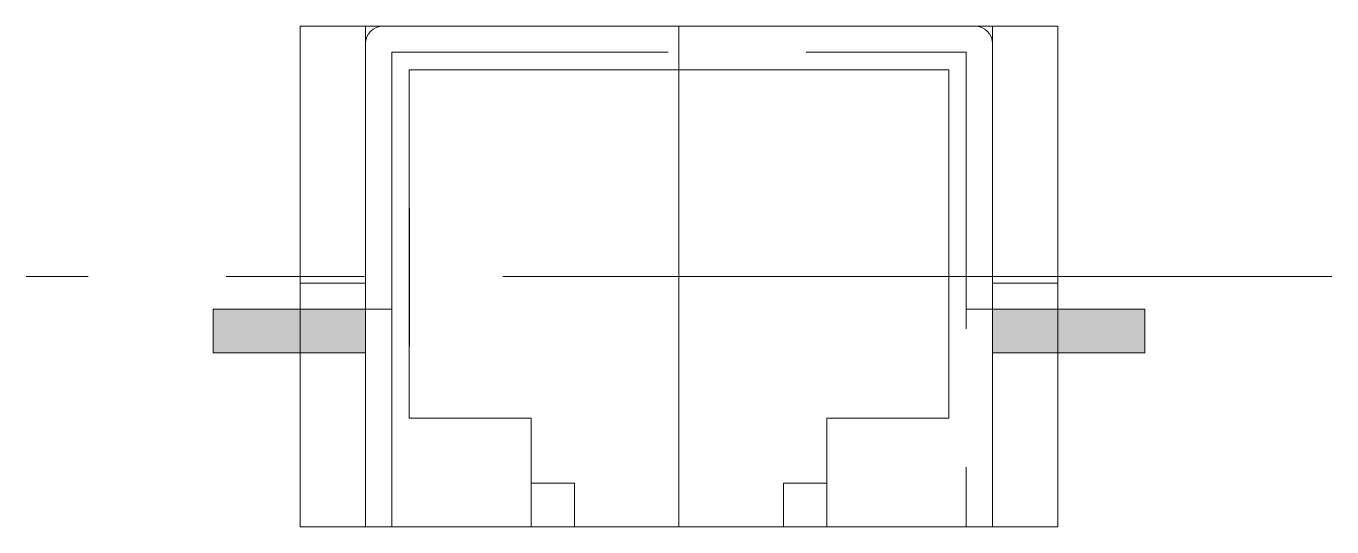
# Model space of a CAD drawing. Header units: millimetres. Extents: x -15 to 15, y 0 to 11.5.
import ezdxf

# ---------------------------------------------------------------- set-up
doc = ezdxf.new("R2010")
doc.units = ezdxf.units.MM
doc.linetypes.add('CENTER2', pattern=[28.575, 19.05, -3.175, 3.175, -3.175])
doc.linetypes.add('DASHED2', pattern=[9.525, 6.35, -3.175])
doc.layers.get('0').update_dxf_attribs({"color": 252, "lineweight": 5, "true_color": 0xa0a0a4})
for name, color, linetype, lineweight, true_color in [('body', 1, 'DASHED2', 13, 0xff0000), ('front', 7, 'Continuous', 13, 0xffffff), ('front-bb', 94, 'Continuous', 5, 0x008000), ('front-pcb', 94, 'Continuous', 0, 0x008000), ('plug', 2, 'DASHED2', 13, 0xffff00), ('shield', 54, 'DASHED2', 13, 0x808000)]:
    doc.layers.add(name, color=color, linetype=linetype, lineweight=lineweight, true_color=true_color)

msp = doc.modelspace()

# ---------------------------------------------------------------- hatches: boundary and pattern name
at = {"layer": 'front-pcb'}
for points in [[(-7.2, 4), (-10.7, 4), (-10.7, 5), (-7.2, 5)], [(10.7, 4), (7.2, 4), (7.2, 5), (10.7, 5)]]:
    msp.add_hatch(color=256, dxfattribs=at).paths.add_polyline_path(points)

# ---------------------------------------------------------------- linework, layer by layer
at = {"linetype": 'CENTER2'}
for p, q in [((0, 0), (0, 11.5)), ((15, 5.75), (-15, 5.75))]:
    msp.add_line(p, q, dxfattribs=at)
at = {"layer": 'body'}
for p, q in [((-6.6, 0), (-6.6, 10.9)), ((-6.6, 10.9), (6.6, 10.9)), ((6.6, 10.9), (6.6, 0)), ((6.6, 0), (-6.6, 0))]:
    msp.add_line(p, q, dxfattribs=at)
at = {"layer": 'front'}
for p, q in [((-6.8, 11.5), (6.8, 11.5)), ((-7.2, 11.1), (-7.2, 0)), ((7.2, 0), (7.2, 11.125)), ((-6.2, 2.5), (-6.2, 10.5)), ((-6.2, 10.5), (6.2, 10.5)), ((6.2, 2.5), (6.2, 10.5)), ((-6.2, 2.5), (-3.4, 2.5)), ((-3.4, 1), (-3.4, 2.5)), ((3.4, 1), (3.4, 2.5)), ((3.4, 2.5), (6.2, 2.5)), ((-3.4, 1), (-2.4, 1)), ((-3.4, 1), (-3.4, 1)), ((-2.4, 0), (-2.4, 1)), ((2.4, 0), (2.4, 1)), ((2.4, 1), (3.4, 1)), ((-7.2, 0), (-2.4, 0)), ((2.4, 0), (7.2, 0))]:
    msp.add_line(p, q, dxfattribs=at)
for centre, start, end in [((-6.8, 11.1), 90, 180), ((6.8, 11.1), 0, 90)]:
    msp.add_arc(centre, 0.4, start, end, dxfattribs=at)
at = {"layer": 'front-bb'}
for p, q in [((-8.7, 0), (-8.7, 11.5)), ((-8.7, 11.5), (8.7, 11.5)), ((8.7, 11.5), (8.7, 0)), ((8.7, 0), (-8.7, 0))]:
    msp.add_line(p, q, dxfattribs=at)
at = {"layer": 'front-pcb'}
for p, q in [((-10.7, 4), (-10.7, 5)), ((-10.7, 5), (-7.2, 5)), ((-7.2, 5), (-7.2, 4)), ((7.2, 4), (7.2, 5)), ((7.2, 5), (10.7, 5)), ((10.7, 5), (10.7, 4)), ((-7.2, 4), (-10.7, 4)), ((10.7, 4), (7.2, 4))]:
    msp.add_line(p, q, dxfattribs=at)
at = {"layer": 'plug'}
for p, q in [((6.2, 10.5), (-6.2, 10.5)), ((-6.2, 10.5), (-6.19, 2.5)), ((6.2, 2.5), (6.2, 10.5)), ((-6.19, 2.5), (-3.4, 2.5)), ((-3.4, 2.5), (-3.4, 1)), ((3.4, 2.5), (3.4, 1)), ((3.4, 2.5), (6.2, 2.5)), ((-3.4, 1), (-3.4, 0)), ((3.4, 1), (3.4, 0)), ((3.4, 0), (-3.4, 0))]:
    msp.add_line(p, q, dxfattribs=at)
at = {"layer": 'shield'}
for p, q in [((7.2, 11.5), (-7.2, 11.5)), ((-7.2, 11.5), (-7.2, 5.6)), ((7.2, 5.6), (7.2, 11.5)), ((-6.6, 5), (-6.6, 10.9)), ((-6.6, 10.9), (6.6, 10.9)), ((6.6, 10.9), (6.6, 5)), ((-8.7, 5.2), (-8.7, 5.6)), ((-8.7, 5.6), (-7.2, 5.6)), ((7.2, 5.6), (8.7, 5.6)), ((8.7, 5.6), (8.7, 5)), ((-8.7, 5), (-6.6, 5)), ((6.6, 5), (8.7, 5))]:
    msp.add_line(p, q, dxfattribs=at)

doc.saveas('drawing.dxf')
